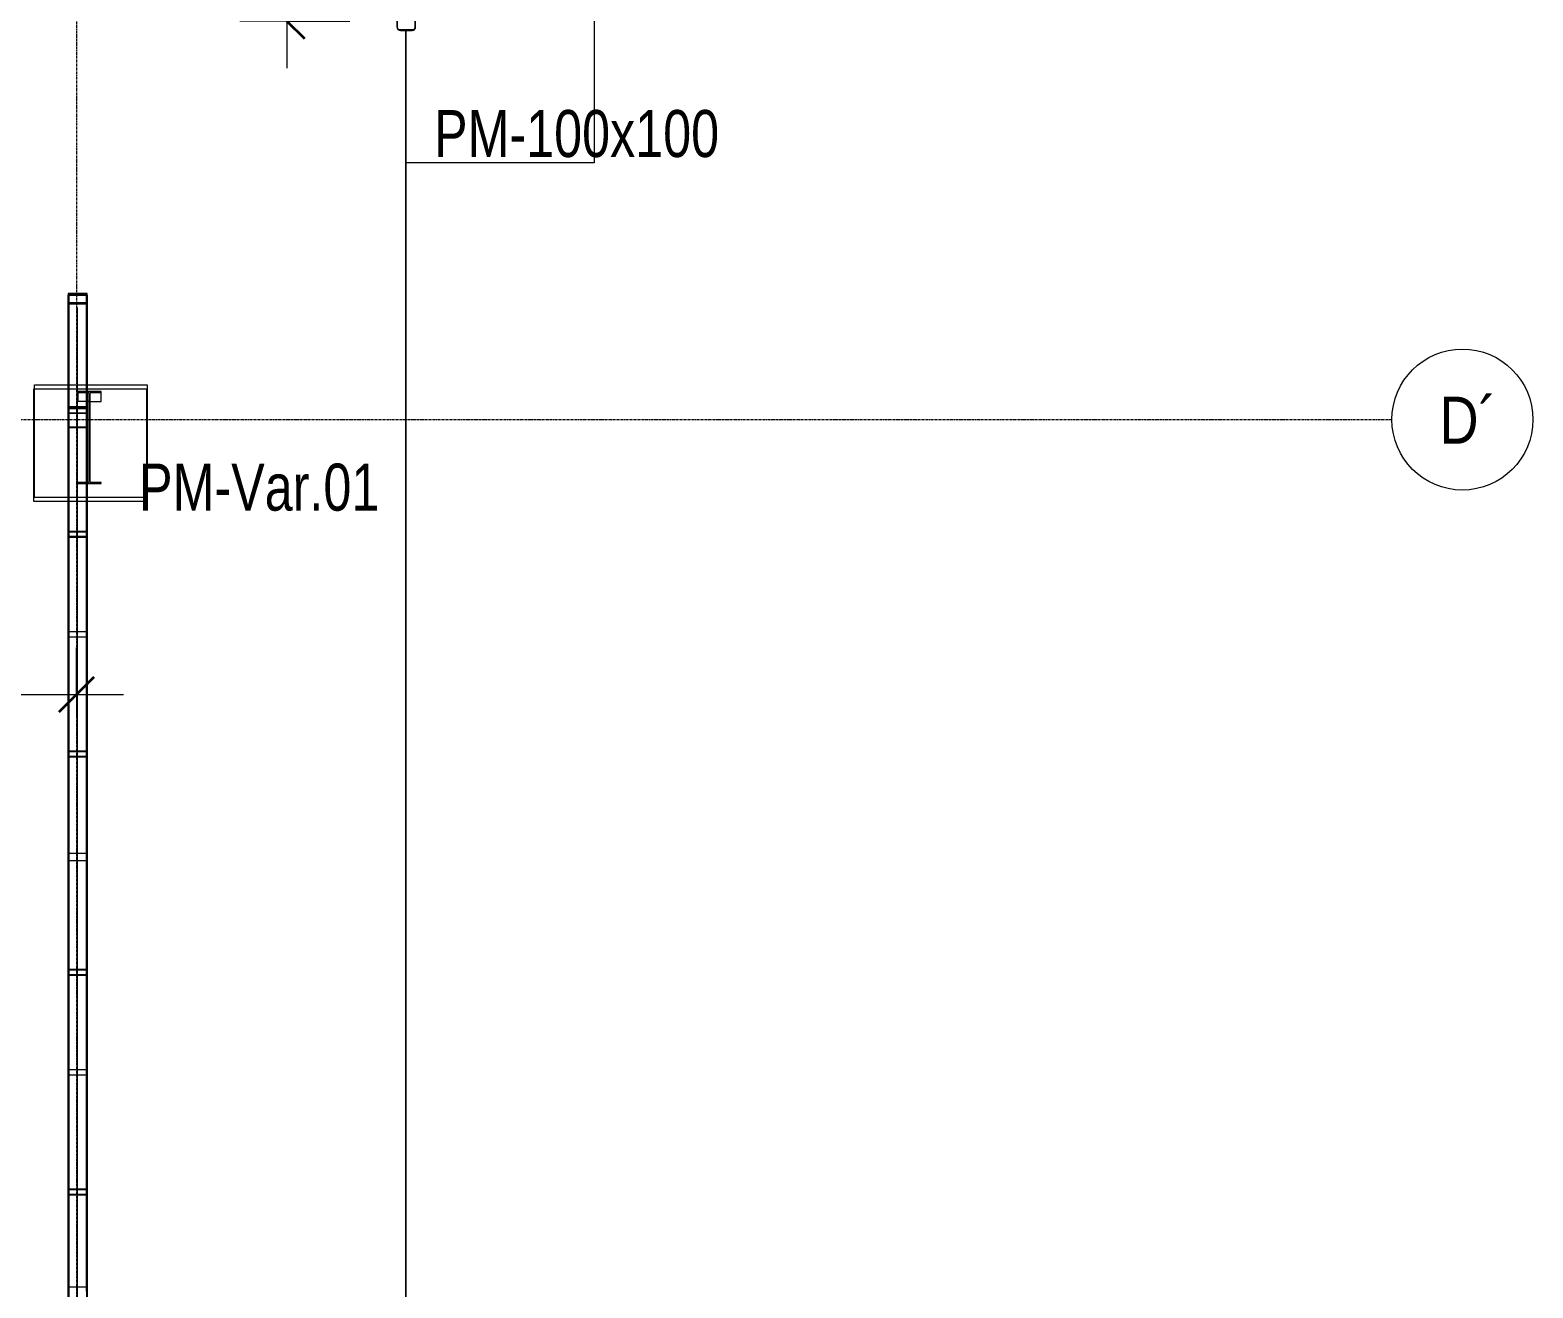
# Model space of a CAD drawing. Header units: centimetres. Extents: x -13763 to -5005, y -754 to 6606.
# Drawn here: x -11382 to -10583, y 1759 to 2429 of the extents above; entities that cross this region are included whole.
import ezdxf

# ---------------------------------------------------------------- set-up
doc = ezdxf.new("R2010")
doc.units = ezdxf.units.CM
doc.linetypes.add('_Overhead', pattern=[0.47625, 0.3175, -0.15875])
doc.linetypes.add('Grid Line', pattern=[2.2225, 1.27, -0.3175, 0.3175, -0.3175])
for name, color, linetype, lineweight in [('A-ANNO-DIMS', 7, 'Continuous', 9), ('A-ANNO-DIMS-125', 7, 'Continuous', 9), ('A-FLOR', 7, 'Continuous', 9), ('A-WALL', 7, 'Continuous', 9), ('S-BEAM', 7, 'Continuous', 9), ('S-COLS', 7, 'Continuous', 9), ('S-COLS-IDEN', 7, 'Continuous', 9), ('S-GRID', 7, 'Continuous', 9), ('S-GRID-IDEN', 7, 'Continuous', 9)]:
    doc.layers.add(name, color=color, linetype=linetype, lineweight=lineweight)
doc.styles.add('Century Gothic', font='GOTHIC.TTF', dxfattribs={"width": 0.8, "height": 25})
doc.styles.add('Century Gothic_1', font='GOTHIC.TTF', dxfattribs={"height": 18.75})
doc.styles.add('Saira Condensed', font='SairaCondensed-Regular.ttf', dxfattribs={"height": 25})
doc.dimstyles.new('FCA_N_Cotas_E100_1', dxfattribs={"dimscale": 30.48, "dimtxt": 19.578155, "dimasz": 0.615157, "dimexe": 0.82021, "dimexo": 0.82021, "dimgap": 0.04101, "dimtad": 1, "dimlfac": 0.01, "dimrnd": 0.01, "dimzin": 0, "dimdsep": 46, "dimtxsty": 'Century Gothic_1', "dimblk1": 'OBLIQUE', "dimblk2": 'OBLIQUE', "dimsah": 1, "dimcen": 0.09, "dimdle": 0.82021, "dimadec": 3, "dimazin": 2, "dimtfac": 1, "dimtdec": 4, "dimtix": 1, "dimtmove": 0, "dimatfit": 3, "dimfxl": 1, "dimtvp": 1, "dimtolj": 1, "dimtzin": 0, "dimarcsym": 2})

# ---------------------------------------------------------------- blocks, each defined once
blk = doc.blocks.new('RVR_CERCHA_C03 - RVR_CERCHA_C03-1729337-N01 - Planta - Detalle planta 02')
at = {"layer": 'S-BEAM', "color": 253, "true_color": 0xaaaaaa}
for p, q in [((-2.89, 5), (897.43, 5)), ((893.49, 4.7), (-2.85, 4.7)), ((55.07, 0), (673.83, 0)), ((483.93, 5), (368.27, 5)), ((483.93, 4.7), (368.27, 4.7)), ((434.13, 5), (484.82, 5)), ((434.13, 4.7), (484.82, 4.7)), ((435.82, 5), (436.33, 5)), ((485.35, 5), (435.82, 5)), ((435.82, 5), (485.35, 5)), ((436.12, 4.7), (435.82, 4.7)), ((435.82, 4.7), (438.9, 4.7)), ((435.82, 4.7), (436.12, 4.7)), ((436.12, -4.7), (436.12, 4.7)), ((436.12, 4.7), (438.9, 4.7)), ((436.12, 4.7), (485.35, 4.7)), ((436.33, 5), (436.33, 4.7)), ((439.39, 5), (436.33, 5)), ((436.33, 4.7), (436.33, -4.7)), ((438.9, 4.7), (485.35, 4.7)), ((438.9, 4.7), (485.35, 4.7)), ((485.35, 5), (439.39, 5)), ((485.48, 5), (483.93, 5)), ((485.48, 4.7), (483.93, 4.7)), ((486.57, 5), (484.82, 5)), ((484.82, 5), (484.82, 4.7)), ((484.82, 4.7), (486.57, 4.7)), ((486.57, 5), (485.35, 5)), ((488.33, 5), (485.35, 5)), ((488.33, 5), (485.35, 5)), ((488.33, 5), (485.35, 5)), ((485.35, 5), (488.33, 5)), ((485.35, 4.95), (485.35, 4.7)), ((485.35, 4.7), (485.35, -4.7)), ((487.34, 5), (485.48, 5)), ((487.34, 4.7), (485.48, 4.7)), ((485.49, -4.7), (485.49, 4.7)), ((485.49, 4.7), (486.57, 4.7)), ((485.49, 4.7), (486.94, 4.7)), ((485.49, 4.7), (486.94, 4.7)), ((485.49, 4.7), (488.12, 4.7)), ((485.49, 4.7), (488.12, 4.7)), ((487.8, 5), (486.57, 5)), ((488.33, 5), (486.57, 5)), ((486.57, 4.7), (487.8, 4.7)), ((486.57, 4.7), (488.12, 4.7)), ((486.94, 4.7), (488.12, 4.7)), ((486.94, 4.7), (488.12, 4.7)), ((488.89, 5), (487.34, 5)), ((488.89, 4.7), (487.34, 4.7)), ((487.8, 4.7), (487.8, 5)), ((487.8, 5), (549.86, 5)), ((487.8, 4.7), (549.86, 4.7)), ((488.12, 4.7), (488.33, 4.7)), ((488.12, 4.7), (488.12, -4.7)), ((488.12, 4.7), (488.33, 4.7)), ((488.12, 4.7), (488.33, 4.7)), ((545.48, 5), (488.33, 5)), ((488.33, 4.7), (488.33, 5)), ((548.52, 5), (488.33, 5)), ((488.33, 5), (548.52, 5)), ((488.33, 4.7), (545.97, 4.7)), ((488.33, -4.7), (488.33, 4.7)), ((488.33, 4.7), (545.97, 4.7)), ((488.33, 4.7), (548.52, 4.7)), ((601.73, 5), (488.89, 5)), ((601.73, 4.7), (488.89, 4.7)), ((548.52, 5), (545.48, 5)), ((545.97, 4.7), (548.52, 4.7)), ((545.97, 4.7), (548.52, 4.7)), ((548.52, 4.7), (548.52, 5)), ((548.52, 5), (549.86, 5)), ((548.52, 5), (549.86, 5)), ((549.01, 5), (548.52, 5)), ((551.47, 5), (548.52, 5)), ((548.52, 5), (551.47, 5)), ((549.86, 4.7), (548.52, 4.7)), ((548.52, 4.7), (549.86, 4.7)), ((548.52, 4.7), (549.16, 4.7)), ((548.52, 4.7), (551.47, 4.7)), ((548.52, 4.7), (549.16, 4.7)), ((549.01, 5), (550.51, 5)), ((549.01, 4.7), (549.01, 5)), ((549.01, -4.7), (549.01, 4.7)), ((550.51, 4.7), (549.16, 4.7)), ((549.16, 4.7), (549.16, -4.7)), ((549.16, 4.7), (551.47, 4.7)), ((549.86, 5), (551.47, 5)), ((549.86, 5), (601.73, 5)), ((549.86, 5), (551.47, 5)), ((551.47, 4.7), (549.86, 4.7)), ((549.86, 4.7), (601.73, 4.7)), ((549.86, 4.7), (551.47, 4.7)), ((550.51, 5), (551.47, 5)), ((551.47, 4.7), (550.51, 4.7)), ((551.47, 5), (551.97, 5)), ((551.47, 5), (551.47, 4.7)), ((602.26, 5), (551.47, 5)), ((551.47, 5), (602.26, 5)), ((551.76, 4.7), (551.47, 4.7)), ((551.47, 4.7), (554.49, 4.7)), ((551.47, 4.7), (551.76, 4.7)), ((551.76, -4.7), (551.76, 4.7)), ((551.76, 4.7), (554.49, 4.7)), ((551.76, 4.7), (602.27, 4.7)), ((551.97, 5), (551.97, 4.7)), ((554.99, 5), (551.97, 5)), ((551.97, 4.7), (551.97, -4.7)), ((554.49, 4.7), (602.27, 4.7)), ((554.49, 4.7), (602.27, 4.7)), ((602.26, 5), (554.99, 5)), ((603.45, 5), (601.73, 5)), ((601.73, 5), (601.73, 4.7)), ((601.73, 4.7), (603.45, 4.7)), ((717.47, 5), (601.8, 5)), ((717.47, 4.7), (601.8, 4.7)), ((603.45, 5), (602.26, 5)), ((605.18, 5), (602.26, 5)), ((605.18, 5), (602.26, 5)), ((605.18, 5), (602.26, 5)), ((602.26, 5), (605.18, 5)), ((602.26, 4.95), (602.26, 4.7)), ((602.26, 4.7), (602.26, -4.7)), ((602.41, -4.7), (602.41, 4.7)), ((602.41, 4.7), (603.45, 4.7)), ((602.41, 4.7), (603.81, 4.7)), ((602.41, 4.7), (603.81, 4.7)), ((602.41, 4.7), (604.97, 4.7)), ((602.41, 4.7), (604.97, 4.7)), ((604.64, 5), (603.45, 5)), ((605.18, 5), (603.45, 5)), ((603.45, 4.7), (604.64, 4.7)), ((603.45, 4.7), (604.97, 4.7)), ((603.81, 4.7), (604.97, 4.7)), ((603.81, 4.7), (604.97, 4.7)), ((604.64, 4.7), (604.64, 5)), ((604.64, 5), (667.66, 5)), ((604.64, 4.7), (667.66, 4.7)), ((604.97, 4.7), (605.17, 4.7)), ((604.97, 4.7), (604.97, -4.7)), ((604.97, 4.7), (605.17, 4.7)), ((604.97, 4.7), (605.17, 4.7)), ((605.17, 4.7), (663.97, 4.7)), ((605.17, 4.7), (663.97, 4.7)), ((605.17, 4.7), (663.03, 4.7)), ((663.47, 5), (605.18, 5)), ((605.18, 4.7), (605.18, 5)), ((663.03, 5), (605.18, 5)), ((605.18, 5), (664.33, 5)), ((605.18, -4.7), (605.18, 4.7)), ((663.03, 5), (666.54, 5)), ((663.03, 4.7), (663.03, 5)), ((663.03, 5), (664.33, 5)), ((669.29, 5), (663.03, 5)), ((663.03, -4.7), (663.03, 4.7)), ((663.03, 4.7), (667.06, 4.7)), ((666.2, 4.7), (663.24, 4.7)), ((663.24, 4.7), (663.24, -4.7)), ((664.45, 4.7), (663.24, 4.7)), ((663.95, 5), (663.47, 5)), ((666.91, 5), (663.95, 5)), ((663.97, 4.7), (664.17, 4.7)), ((663.97, 4.7), (664.33, 4.7)), ((664.17, 4.7), (667.06, 4.7)), ((664.33, 5), (667.66, 5)), ((664.33, 5), (669.29, 5)), ((664.33, 4.7), (669.29, 4.7)), ((664.82, 4.7), (664.45, 4.7)), ((667.94, 4.7), (664.82, 4.7)), ((666.54, 4.7), (666.2, 4.7)), ((666.54, 5), (666.54, 4.7)), ((669.29, 5), (666.54, 5)), ((667, 4.7), (666.54, 4.7)), ((666.91, 5), (668.27, 5)), ((666.91, 4.7), (666.91, 5)), ((666.91, -4.7), (666.91, 4.7)), ((669.29, 4.7), (667.06, 4.7)), ((668.27, 4.7), (667.06, 4.7)), ((667.06, 4.7), (667.06, -4.7)), ((667.06, 4.7), (669.29, 4.7)), ((667.66, 5), (718.35, 5)), ((667.66, 5), (669.29, 5)), ((667.66, 4.7), (669.29, 4.7)), ((718.35, 4.7), (667.94, 4.7)), ((668.27, 5), (669.29, 5)), ((669.29, 4.7), (668.27, 4.7)), ((672.54, 5), (669.29, 5)), ((669.29, 5), (669.29, 4.7)), ((718.88, 5), (669.29, 5)), ((669.29, 5), (718.88, 5)), ((672.54, 4.7), (669.29, 4.7)), ((669.29, 4.7), (718.35, 4.7)), ((669.29, 4.7), (718.35, 4.7)), ((718.88, 5), (672.54, 5)), ((718.35, 4.7), (672.54, 4.7)), ((673.83, 0), (957.38, 0)), ((719.01, 5), (717.47, 5)), ((718.35, 4.7), (717.47, 4.7)), ((718.35, 5), (718.35, -5)), ((720.11, 5), (718.35, 5)), ((718.88, 4.7), (718.36, 4.7)), ((718.56, 4.7), (718.36, 4.7)), ((719.01, 4.7), (718.36, 4.7)), ((718.36, 4.7), (718.88, 4.7)), ((718.36, 4.7), (718.88, 4.7)), ((718.56, -4.7), (718.56, 4.7)), ((718.56, 4.7), (720.11, 4.7)), ((720.11, 5), (718.88, 5)), ((718.88, 5), (718.88, 4.73)), ((721.87, 5), (718.88, 5)), ((721.87, 5), (718.88, 5)), ((721.87, 5), (718.88, 5)), ((718.88, 5), (721.87, 5)), ((718.88, 4.7), (720.11, 4.7)), ((721.19, 4.7), (718.88, 4.7)), ((721.19, 4.7), (718.88, 4.7)), ((718.88, 4.7), (721.19, 4.7)), ((718.88, 4.7), (721.19, 4.7)), ((720.88, 5), (719.01, 5)), ((720.88, 4.7), (719.01, 4.7)), ((721.34, 5), (720.11, 5)), ((721.87, 5), (720.11, 5)), ((720.11, 4.7), (721.19, 4.7)), ((720.11, 4.7), (721.19, 4.7)), ((722.42, 5), (720.88, 5)), ((721.19, 4.7), (720.88, 4.7)), ((721.19, 4.7), (721.19, -4.7)), ((721.34, -5), (721.34, 5)), ((721.34, 5), (783.39, 5)), ((721.87, 4.7), (721.34, 4.7)), ((783.17, 4.7), (721.34, 4.7)), ((721.34, 4.7), (721.87, 4.7)), ((721.87, 4.7), (721.34, 4.7)), ((722.42, 4.7), (721.34, 4.7)), ((721.34, 4.7), (721.87, 4.7)), ((721.34, 4.7), (721.87, 4.7)), ((779.61, 5), (721.87, 5)), ((721.87, 4.7), (721.87, 5)), ((782.05, 5), (721.87, 5)), ((721.87, 5), (782.05, 5)), ((779.61, 4.7), (721.87, 4.7)), ((721.87, 4.7), (782.05, 4.7)), ((721.87, 4.7), (782.05, 4.7)), ((835.26, 5), (722.42, 5)), ((835.27, 4.7), (722.42, 4.7)), ((782.05, 5), (779.61, 5)), ((782.05, 4.7), (779.61, 4.7)), ((782.05, 5), (783.68, 5)), ((782.05, -5), (782.05, 5)), ((782.05, 5), (783.39, 5)), ((782.55, 5), (782.05, 5)), ((785.01, 5), (782.05, 5)), ((782.05, 5), (785.01, 5)), ((782.55, 4.7), (782.05, 4.7)), ((782.05, 4.7), (785.01, 4.7)), ((782.05, 4.7), (785.01, 4.7)), ((783.68, 4.7), (782.26, 4.7)), ((782.26, 4.7), (782.26, -4.7)), ((783.67, 4.7), (782.26, 4.7)), ((782.55, 4.7), (782.55, 5)), ((782.55, 5), (783.84, 5)), ((783.84, 4.7), (782.55, 4.7)), ((784.86, 4.7), (783.17, 4.7)), ((783.39, 5), (835.26, 5)), ((783.39, 5), (785.01, 5)), ((835.26, 4.7), (783.67, 4.7)), ((783.68, 5), (785.01, 5)), ((785.01, 4.7), (783.68, 4.7)), ((783.84, 5), (785.01, 5)), ((784.86, 4.7), (783.84, 4.7)), ((784.86, -4.7), (784.86, 4.7)), ((785.01, 5), (785.5, 5)), ((785.01, 5), (785.01, -5)), ((835.76, 5), (785.01, 5)), ((785.01, 5), (835.76, 5)), ((785.5, 4.7), (785.01, 4.7)), ((785.01, 4.7), (835.26, 4.7)), ((785.01, 4.7), (835.26, 4.7)), ((785.5, 5), (785.5, 4.7)), ((788.12, 5), (785.5, 5)), ((788.12, 4.7), (785.5, 4.7)), ((835.76, 5), (788.12, 5)), ((835.26, 4.7), (788.12, 4.7)), ((835.26, 5), (835.26, -5)), ((836.99, 5), (835.26, 5)), ((835.76, 4.7), (835.27, 4.7)), ((835.47, 4.7), (835.27, 4.7)), ((835.27, 4.7), (835.76, 4.7)), ((835.27, 4.7), (835.76, 4.7)), ((893.49, 5), (835.34, 5)), ((893.49, 4.7), (835.34, 4.7)), ((835.47, -4.7), (835.47, 4.7)), ((835.47, 4.7), (836.99, 4.7)), ((836.99, 5), (835.76, 5)), ((835.76, 5), (835.76, 4.73)), ((838.71, 5), (835.76, 5)), ((838.71, 5), (835.76, 5)), ((838.71, 5), (835.76, 5)), ((835.76, 5), (838.71, 5)), ((835.76, 4.7), (836.99, 4.7)), ((838.07, 4.7), (835.76, 4.7)), ((838.07, 4.7), (835.76, 4.7)), ((835.76, 4.7), (838.07, 4.7)), ((835.76, 4.7), (838.07, 4.7)), ((838.22, 5), (836.99, 5)), ((838.71, 5), (836.99, 5)), ((836.99, 4.7), (838.07, 4.7)), ((836.99, 4.7), (838.07, 4.7)), ((838.07, 4.7), (838.07, -4.7)), ((838.22, -5), (838.22, 5)), ((838.22, 5), (893.49, 5)), ((838.71, 4.7), (838.22, 4.7)), ((893.49, 4.7), (838.22, 4.7)), ((838.22, 4.7), (838.71, 4.7)), ((838.71, 4.7), (838.22, 4.7)), ((838.22, 4.7), (838.71, 4.7)), ((838.22, 4.7), (838.71, 4.7)), ((893.49, 5), (838.71, 5)), ((838.71, 4.7), (838.71, 5)), ((893.49, 5), (838.71, 5)), ((838.71, 5), (893.49, 5)), ((893.49, 4.7), (838.71, 4.7)), ((838.71, 4.7), (893.49, 4.7)), ((838.71, 4.7), (893.49, 4.7)), ((893.49, 5), (893.49, -5)), ((897.43, 5), (893.49, 5)), ((900.32, 5), (893.49, 5)), ((893.49, 5), (902.82, 5)), ((895.41, 5), (893.49, 5)), ((899.15, 5), (893.49, 5)), ((900.62, 5), (893.49, 5)), ((893.49, 5), (901.9, 5)), ((893.78, 4.7), (893.49, 4.7)), ((893.78, 4.7), (893.49, 4.7)), ((893.78, 4.7), (893.49, 4.7)), ((893.78, 4.7), (893.49, 4.7)), ((893.49, 4.7), (893.78, 4.7)), ((893.49, 4.7), (893.78, 4.7)), ((893.78, -4.7), (893.78, 4.7)), ((893.78, 4.7), (897.43, 4.7)), ((893.78, 4.7), (900.64, 4.7)), ((895.41, 4.7), (893.78, 4.7)), ((900.7, 4.7), (893.78, 4.7)), ((894.49, 4.7), (893.78, 4.7)), ((893.78, 4.7), (900.94, 4.7)), ((893.78, 4.7), (900.62, 4.7)), ((898.43, 4.7), (893.82, 4.7)), ((899.15, 4.7), (894.49, 4.7)), ((898.43, 5), (895.41, 5)), ((898.43, 4.7), (895.41, 4.7)), ((898.43, 5), (897.43, 5)), ((897.43, 5), (898.43, 5)), ((897.43, 4.7), (898.43, 4.7)), ((898.43, 4.7), (898.43, 5)), ((898.43, 5), (905.3, 5)), ((898.43, 4.7), (905.3, 4.7)), ((898.44, 5), (959.87, 5)), ((957.07, 4.7), (898.48, 4.7)), ((900.62, 5), (898.49, 5)), ((900.62, 4.7), (898.49, 4.7)), ((954.75, 5), (899.15, 5)), ((954.75, 4.7), (899.15, 4.7)), ((900.64, 5), (900.32, 5)), ((902.28, 5), (900.62, 5)), ((900.62, 4.7), (900.62, 5)), ((900.62, 5), (903.65, 5)), ((900.62, 5), (901.9, 5)), ((904.01, 5), (900.62, 5)), ((901.33, 4.7), (900.62, 4.7)), ((901.17, 4.7), (900.62, 4.7)), ((900.62, 4.7), (901.02, 4.7)), ((900.62, 4.7), (901.33, 4.7)), ((901.04, 5), (900.64, 5)), ((900.64, 4.7), (900.94, 4.7)), ((902.56, 4.7), (900.7, 4.7)), ((900.94, 4.7), (901.33, 4.7)), ((900.94, 4.7), (901.9, 4.7)), ((901.02, 4.7), (901.9, 4.7)), ((901.04, 5), (903.72, 5)), ((901.04, 4.7), (901.04, 5)), ((901.04, -4.7), (901.04, 4.7)), ((903.36, 4.7), (901.17, 4.7)), ((903.72, 4.7), (901.33, 4.7)), ((901.33, 4.7), (901.33, -4.7)), ((902.28, 4.7), (901.33, 4.7)), ((901.33, 4.7), (903.75, 4.7)), ((901.9, 5), (902.82, 5)), ((901.9, 5), (903.36, 5)), ((901.9, 4.7), (902.82, 4.7)), ((901.9, 4.7), (903.36, 4.7)), ((902.28, 4.7), (902.28, 5)), ((902.28, 5), (903.68, 5)), ((903.68, 4.7), (902.28, 4.7)), ((903.15, 4.7), (902.56, 4.7)), ((902.82, 5), (904.74, 5)), ((902.82, 5), (905.3, 5)), ((902.82, 4.7), (905.3, 4.7)), ((903.36, 4.7), (903.15, 4.7)), ((904.01, 5), (903.36, 5)), ((903.36, 5), (903.36, 4.7)), ((904.59, 4.7), (903.36, 4.7)), ((903.36, 4.7), (903.97, 4.7)), ((903.46, -4.7), (903.46, 4.7)), ((903.46, 4.7), (903.75, 4.7)), ((904, 5), (903.65, 5)), ((903.65, 4.86), (903.65, 4.7)), ((903.65, 4.7), (903.65, -4.7)), ((903.68, 5), (904.74, 5)), ((904.59, 4.7), (903.68, 4.7)), ((903.72, 5), (904.74, 5)), ((904.74, 4.7), (903.72, 4.7)), ((903.75, 4.7), (903.96, 4.7)), ((903.75, 4.7), (903.97, 4.7)), ((903.96, 4.7), (904.74, 4.7)), ((903.97, 4.7), (903.97, -4.7)), ((904.74, 5), (904, 5)), ((904.01, 4.7), (904.01, 5)), ((904.01, -4.7), (904.01, 4.7)), ((904.59, -4.7), (904.59, 4.7)), ((904.74, 5), (905.99, 5)), ((904.74, 5), (904.74, 4.7)), ((905.99, 5), (904.74, 5)), ((905.99, 4.7), (904.74, 4.7)), ((904.74, 4.7), (904.74, -4.7)), ((904.74, 4.7), (905.99, 4.7)), ((905.3, 5), (905.99, 5)), ((905.3, 5), (954.75, 5)), ((905.3, 4.7), (905.99, 4.7)), ((905.3, 4.7), (954.75, 4.7)), ((905.99, 5), (905.99, 4.7)), ((906.06, 4.7), (954.75, 4.7)), ((954.75, 5), (906.11, 5)), ((960.54, 5), (954.75, 5)), ((959.61, 5), (954.75, 5)), ((954.75, 5), (954.75, 4.7)), ((958.29, 5), (954.75, 5)), ((960.54, 5), (954.75, 5)), ((954.75, 5), (960.54, 5)), ((959.6, 4.7), (954.75, 4.7)), ((954.75, 4.7), (959.32, 4.7)), ((958.29, 4.7), (954.75, 4.7)), ((954.75, 4.7), (959.6, 4.7)), ((954.75, 4.7), (959.6, 4.7)), ((959.6, 4.7), (957.07, 4.7)), ((959.14, 5), (958.29, 5)), ((959.14, 4.7), (958.29, 4.7)), ((959.14, 4.71), (959.14, 5)), ((959.14, 5), (960.54, 5)), ((959.6, 4.7), (959.14, 4.7)), ((959.32, 4.7), (959.32, -4.7)), ((959.6, 4.7), (959.32, 4.7)), ((959.61, -5), (959.61, 5)), ((959.61, 5), (960.21, 5)), ((959.87, 4.7), (959.61, 4.7)), ((959.87, 4.7), (959.61, 4.7)), ((959.87, 4.7), (959.61, 4.7)), ((959.61, 4.7), (959.87, 4.7)), ((959.61, 4.7), (959.87, 4.7)), ((959.87, 4.7), (959.68, 4.7)), ((959.87, 5), (959.87, -5)), ((960.21, 5), (959.87, 5)), ((959.91, -4.7), (959.91, 4.7)), ((959.91, 4.7), (960.21, 4.7)), ((960.54, 4.7), (959.91, 4.7)), ((960.54, 4.7), (959.91, 4.7)), ((960.54, 4.7), (959.91, 4.7)), ((959.91, 4.7), (960.54, 4.7)), ((959.91, 4.7), (960.54, 4.7)), ((960.54, 5), (960.21, 5)), ((960.21, 5), (963.28, 5)), ((960.21, 4.7), (960.54, 4.7)), ((960.54, 4.7), (960.54, 5)), ((960.54, 5), (964, 5)), ((963.93, 5), (960.54, 5)), ((960.54, 5), (961.77, 5)), ((962.65, 4.7), (960.54, 4.7)), ((960.54, 4.7), (961.77, 4.7)), ((960.54, 4.7), (963.85, 4.7)), ((962.82, 4.7), (960.57, 4.7)), ((963.28, 5), (961.77, 5)), ((961.77, 5), (961.77, 4.7)), ((961.77, 4.7), (963.28, 4.7)), ((963.71, 4.7), (962.65, 4.7)), ((963.71, 4.7), (962.82, 4.7)), ((963.28, 5), (964, 5)), ((964.8, 5), (963.28, 5)), ((963.28, 4.7), (964.61, 4.7)), ((963.71, -4.7), (963.71, 4.7)), ((963.85, 4.7), (964.61, 4.7)), ((964.8, 5), (963.93, 5)), ((964, 5), (964, 4.76)), ((964, 4.7), (964, -4.7)), ((964.61, 4.7), (964.61, -4.7)), ((964.8, -5), (964.8, 5)), ((897.43, -5), (-2.89, -5)), ((893.49, -4.7), (-2.85, -4.7)), ((483.93, -4.7), (368.27, -4.7)), ((483.93, -5), (368.27, -5)), ((434.13, -4.7), (484.82, -4.7)), ((434.13, -5), (484.82, -5)), ((435.82, -4.7), (436.12, -4.7)), ((435.82, -4.7), (436.12, -4.7)), ((435.82, -4.7), (438.9, -4.7)), ((436.33, -5), (435.82, -5)), ((435.82, -5), (485.35, -5)), ((435.82, -5), (485.35, -5)), ((436.12, -4.7), (438.9, -4.7)), ((436.12, -4.7), (485.35, -4.7)), ((436.33, -4.7), (436.33, -5)), ((436.33, -5), (439.39, -5)), ((438.9, -4.7), (485.35, -4.7)), ((438.9, -4.7), (485.35, -4.7)), ((439.39, -5), (485.35, -5)), ((485.48, -4.7), (483.93, -4.7)), ((485.48, -5), (483.93, -5)), ((486.57, -4.7), (484.82, -4.7)), ((484.82, -4.7), (484.82, -5)), ((484.82, -5), (486.57, -5)), ((485.35, -4.7), (485.35, -4.95)), ((485.35, -4.7), (485.49, -4.7)), ((485.35, -4.7), (485.49, -4.7)), ((485.35, -4.7), (485.49, -4.7)), ((485.35, -5), (486.57, -5)), ((485.35, -5), (488.33, -5)), ((485.35, -5), (488.33, -5)), ((485.35, -5), (488.33, -5)), ((485.35, -5), (488.33, -5)), ((487.34, -4.7), (485.48, -4.7)), ((487.34, -5), (485.48, -5)), ((486.57, -4.7), (485.49, -4.7)), ((485.49, -4.7), (486.94, -4.7)), ((485.49, -4.7), (486.94, -4.7)), ((485.49, -4.7), (488.12, -4.7)), ((485.49, -4.7), (488.12, -4.7)), ((487.8, -4.7), (486.57, -4.7)), ((488.12, -4.7), (486.57, -4.7)), ((486.57, -5), (487.8, -5)), ((486.57, -5), (488.33, -5)), ((486.94, -4.7), (488.12, -4.7)), ((486.94, -4.7), (488.12, -4.7)), ((488.89, -4.7), (487.34, -4.7)), ((488.89, -5), (487.34, -5)), ((487.8, -5), (487.8, -4.7)), ((487.8, -4.7), (549.86, -4.7)), ((487.8, -5), (549.86, -5)), ((488.12, -4.7), (488.33, -4.7)), ((488.12, -4.7), (488.33, -4.7)), ((488.12, -4.7), (488.33, -4.7)), ((488.33, -4.7), (545.97, -4.7)), ((488.33, -5), (488.33, -4.7)), ((488.33, -4.7), (548.52, -4.7)), ((488.33, -4.7), (545.97, -4.7)), ((488.33, -5), (545.48, -5)), ((488.33, -5), (548.52, -5)), ((488.33, -5), (548.52, -5)), ((601.73, -4.7), (488.89, -4.7)), ((601.73, -5), (488.89, -5)), ((545.48, -5), (548.52, -5)), ((545.97, -4.7), (548.52, -4.7)), ((545.97, -4.7), (548.52, -4.7)), ((548.52, -5), (548.52, -4.7)), ((548.52, -4.7), (549.86, -4.7)), ((548.52, -4.7), (549.86, -4.7)), ((548.52, -4.7), (549.16, -4.7)), ((548.52, -4.7), (549.16, -4.7)), ((548.52, -4.7), (551.47, -4.7)), ((549.86, -5), (548.52, -5)), ((548.52, -5), (549.86, -5)), ((548.52, -5), (549.01, -5)), ((548.52, -5), (551.47, -5)), ((548.52, -5), (551.47, -5)), ((549.01, -5), (549.01, -4.7)), ((550.51, -5), (549.01, -5)), ((549.16, -4.7), (550.51, -4.7)), ((549.16, -4.7), (551.47, -4.7)), ((549.86, -4.7), (551.47, -4.7)), ((549.86, -4.7), (601.73, -4.7)), ((549.86, -4.7), (551.47, -4.7)), ((551.47, -5), (549.86, -5)), ((549.86, -5), (601.73, -5)), ((549.86, -5), (551.47, -5)), ((550.51, -4.7), (551.47, -4.7)), ((551.47, -5), (550.51, -5)), ((551.47, -4.7), (551.76, -4.7)), ((551.47, -4.7), (551.47, -5)), ((551.47, -4.7), (551.76, -4.7)), ((551.47, -4.7), (554.49, -4.7)), ((551.97, -5), (551.47, -5)), ((551.47, -5), (602.26, -5)), ((551.47, -5), (602.26, -5)), ((551.76, -4.7), (554.49, -4.7)), ((551.76, -4.7), (602.26, -4.7)), ((551.97, -4.7), (551.97, -5)), ((551.97, -5), (554.99, -5)), ((554.49, -4.7), (602.26, -4.7)), ((554.49, -4.7), (602.26, -4.7)), ((554.99, -5), (602.26, -5)), ((603.45, -4.7), (601.73, -4.7)), ((601.73, -4.7), (601.73, -5)), ((601.73, -5), (603.45, -5)), ((717.47, -4.7), (601.8, -4.7)), ((717.47, -5), (601.8, -5)), ((602.26, -4.7), (602.26, -4.95)), ((602.26, -5), (603.45, -5)), ((602.26, -5), (605.18, -5)), ((602.26, -5), (605.18, -5)), ((602.26, -5), (605.18, -5)), ((602.26, -5), (605.18, -5)), ((603.45, -4.7), (602.41, -4.7)), ((602.41, -4.7), (603.81, -4.7)), ((602.41, -4.7), (603.81, -4.7)), ((602.41, -4.7), (604.97, -4.7)), ((602.41, -4.7), (604.97, -4.7)), ((604.64, -4.7), (603.45, -4.7)), ((604.97, -4.7), (603.45, -4.7)), ((603.45, -5), (604.64, -5)), ((603.45, -5), (605.18, -5)), ((603.81, -4.7), (604.97, -4.7)), ((603.81, -4.7), (604.97, -4.7)), ((604.64, -5), (604.64, -4.7)), ((604.64, -4.7), (667.66, -4.7)), ((604.64, -5), (667.66, -5)), ((604.97, -4.7), (605.18, -4.7)), ((604.97, -4.7), (605.18, -4.7)), ((604.97, -4.7), (605.18, -4.7)), ((605.18, -4.7), (663.97, -4.7)), ((605.18, -5), (605.18, -4.7)), ((605.18, -4.7), (663.03, -4.7)), ((605.18, -4.7), (663.97, -4.7)), ((605.18, -5), (663.47, -5)), ((605.18, -5), (664.33, -5)), ((605.18, -5), (663.03, -5)), ((663.03, -5), (663.03, -4.7)), ((663.03, -4.7), (667.06, -4.7)), ((666.54, -5), (663.03, -5)), ((664.33, -5), (663.03, -5)), ((663.03, -5), (669.29, -5)), ((663.24, -4.7), (666.2, -4.7)), ((664.45, -4.7), (663.24, -4.7)), ((663.47, -5), (663.95, -5)), ((663.95, -5), (666.91, -5)), ((663.97, -4.7), (664.17, -4.7)), ((663.97, -4.7), (664.33, -4.7)), ((664.17, -4.7), (667.06, -4.7)), ((664.33, -4.7), (669.29, -4.7)), ((667.66, -5), (664.33, -5)), ((664.33, -5), (669.29, -5)), ((664.82, -4.7), (664.45, -4.7)), ((667.94, -4.7), (664.82, -4.7)), ((666.2, -4.7), (666.54, -4.7)), ((666.54, -4.7), (666.54, -5)), ((667, -4.7), (666.54, -4.7)), ((669.29, -5), (666.54, -5)), ((666.91, -5), (666.91, -4.7)), ((668.27, -5), (666.91, -5)), ((669.29, -4.7), (667.06, -4.7)), ((667.06, -4.7), (668.27, -4.7)), ((667.06, -4.7), (669.29, -4.7)), ((667.66, -4.7), (669.29, -4.7)), ((718.35, -5), (667.66, -5)), ((667.66, -5), (669.29, -5)), ((718.56, -4.7), (667.94, -4.7)), ((668.27, -4.7), (669.29, -4.7)), ((669.29, -5), (668.27, -5)), ((672.54, -4.7), (669.29, -4.7)), ((669.29, -4.7), (669.29, -5)), ((669.29, -4.7), (718.88, -4.7)), ((669.29, -4.7), (718.88, -4.7)), ((672.54, -5), (669.29, -5)), ((669.29, -5), (718.88, -5)), ((669.29, -5), (718.88, -5)), ((718.88, -4.7), (672.54, -4.7)), ((718.88, -5), (672.54, -5)), ((719.01, -4.7), (717.47, -4.7)), ((719.01, -5), (717.47, -5)), ((718.35, -5), (720.11, -5)), ((720.11, -4.7), (718.56, -4.7)), ((720.11, -4.7), (718.88, -4.7)), ((721.87, -4.7), (718.88, -4.7)), ((721.87, -4.7), (718.88, -4.7)), ((718.88, -4.7), (721.87, -4.7)), ((718.88, -4.7), (721.87, -4.7)), ((718.88, -4.73), (718.88, -5)), ((718.88, -5), (720.11, -5)), ((721.87, -5), (718.88, -5)), ((721.87, -5), (718.88, -5)), ((718.88, -5), (721.87, -5)), ((718.88, -5), (721.87, -5)), ((720.88, -4.7), (719.01, -4.7)), ((720.88, -5), (719.01, -5)), ((721.19, -4.7), (720.11, -4.7)), ((721.87, -4.7), (720.11, -4.7)), ((720.11, -5), (721.34, -5)), ((720.11, -5), (721.87, -5)), ((722.42, -4.7), (720.88, -4.7)), ((722.42, -5), (720.88, -5)), ((783.17, -4.7), (721.19, -4.7)), ((783.39, -5), (721.34, -5)), ((779.61, -4.7), (721.87, -4.7)), ((721.87, -5), (721.87, -4.7)), ((721.87, -4.7), (782.05, -4.7)), ((721.87, -4.7), (782.05, -4.7)), ((779.61, -5), (721.87, -5)), ((721.87, -5), (782.05, -5)), ((721.87, -5), (782.05, -5)), ((835.26, -4.7), (722.42, -4.7)), ((835.26, -5), (722.42, -5)), ((782.05, -4.7), (779.61, -4.7)), ((782.05, -5), (779.61, -5)), ((782.55, -4.7), (782.05, -4.7)), ((782.05, -4.7), (785.01, -4.7)), ((782.05, -4.7), (785.01, -4.7)), ((783.68, -5), (782.05, -5)), ((783.39, -5), (782.05, -5)), ((782.55, -5), (782.05, -5)), ((782.05, -5), (785.01, -5)), ((782.05, -5), (785.01, -5)), ((782.26, -4.7), (783.68, -4.7)), ((783.67, -4.7), (782.26, -4.7)), ((782.55, -5), (782.55, -4.7)), ((782.55, -4.7), (783.84, -4.7)), ((783.84, -5), (782.55, -5)), ((784.86, -4.7), (783.17, -4.7)), ((835.26, -5), (783.39, -5)), ((785.01, -5), (783.39, -5)), ((835.47, -4.7), (783.67, -4.7)), ((783.68, -4.7), (785.01, -4.7)), ((785.01, -5), (783.68, -5)), ((783.84, -4.7), (784.86, -4.7)), ((785.01, -5), (783.84, -5)), ((785.01, -4.7), (785.5, -4.7)), ((785.01, -4.7), (835.76, -4.7)), ((785.01, -4.7), (835.76, -4.7)), ((785.5, -5), (785.01, -5)), ((785.01, -5), (835.76, -5)), ((785.01, -5), (835.76, -5)), ((785.5, -4.7), (785.5, -5)), ((788.12, -4.7), (785.5, -4.7)), ((788.12, -5), (785.5, -5)), ((835.76, -4.7), (788.12, -4.7)), ((835.76, -5), (788.12, -5)), ((835.26, -5), (836.99, -5)), ((893.49, -4.7), (835.34, -4.7)), ((893.49, -5), (835.34, -5)), ((836.99, -4.7), (835.47, -4.7)), ((836.99, -4.7), (835.76, -4.7)), ((838.71, -4.7), (835.76, -4.7)), ((838.71, -4.7), (835.76, -4.7)), ((835.76, -4.7), (838.71, -4.7)), ((835.76, -4.7), (838.71, -4.7)), ((835.76, -4.73), (835.76, -5)), ((835.76, -5), (836.99, -5)), ((838.71, -5), (835.76, -5)), ((838.71, -5), (835.76, -5)), ((835.76, -5), (838.71, -5)), ((835.76, -5), (838.71, -5)), ((838.07, -4.7), (836.99, -4.7)), ((838.71, -4.7), (836.99, -4.7)), ((836.99, -5), (838.22, -5)), ((836.99, -5), (838.71, -5)), ((893.49, -4.7), (838.07, -4.7)), ((893.49, -5), (838.22, -5)), ((893.49, -4.7), (838.71, -4.7)), ((838.71, -5), (838.71, -4.7)), ((838.71, -4.7), (893.49, -4.7)), ((838.71, -4.7), (893.49, -4.7)), ((893.49, -5), (838.71, -5)), ((838.71, -5), (893.49, -5)), ((838.71, -5), (893.49, -5)), ((893.78, -4.7), (893.49, -4.7)), ((893.78, -4.7), (893.49, -4.7)), ((893.78, -4.7), (893.49, -4.7)), ((893.78, -4.7), (893.49, -4.7)), ((893.49, -4.7), (893.78, -4.7)), ((893.49, -4.7), (893.78, -4.7)), ((893.49, -5), (897.43, -5)), ((893.49, -5), (900.32, -5)), ((895.41, -5), (893.49, -5)), ((902.82, -5), (893.49, -5)), ((899.15, -5), (893.49, -5)), ((893.49, -5), (901.9, -5)), ((893.49, -5), (900.62, -5)), ((897.43, -4.7), (893.78, -4.7)), ((893.78, -4.7), (900.64, -4.7)), ((900.7, -4.7), (893.78, -4.7)), ((895.41, -4.7), (893.78, -4.7)), ((894.49, -4.7), (893.78, -4.7)), ((893.78, -4.7), (900.62, -4.7)), ((893.78, -4.7), (900.94, -4.7)), ((898.43, -4.7), (893.82, -4.7)), ((899.15, -4.7), (894.49, -4.7)), ((898.43, -4.7), (895.41, -4.7)), ((898.43, -5), (895.41, -5)), ((898.43, -4.7), (897.43, -4.7)), ((897.43, -5), (898.43, -5)), ((898.43, -5), (897.43, -5)), ((898.43, -5), (898.43, -4.7)), ((898.43, -4.7), (905.3, -4.7)), ((898.43, -5), (905.3, -5)), ((959.87, -5), (898.44, -5)), ((957.07, -4.7), (898.48, -4.7)), ((900.62, -4.7), (898.49, -4.7)), ((900.62, -5), (898.49, -5)), ((954.75, -4.7), (899.15, -4.7)), ((954.75, -5), (899.15, -5)), ((900.32, -5), (900.64, -5)), ((901.33, -4.7), (900.62, -4.7)), ((900.62, -5), (900.62, -4.7)), ((900.62, -4.7), (901.17, -4.7)), ((900.62, -4.7), (901.02, -4.7)), ((900.62, -4.7), (901.33, -4.7)), ((902.28, -5), (900.62, -5)), ((903.65, -5), (900.62, -5)), ((900.62, -5), (901.9, -5)), ((900.62, -5), (904.01, -5)), ((900.64, -4.7), (900.94, -4.7)), ((900.64, -5), (901.04, -5)), ((902.56, -4.7), (900.7, -4.7)), ((900.94, -4.7), (901.33, -4.7)), ((900.94, -4.7), (901.9, -4.7)), ((901.02, -4.7), (901.9, -4.7)), ((901.04, -5), (901.04, -4.7)), ((903.72, -5), (901.04, -5)), ((901.17, -4.7), (903.36, -4.7)), ((901.33, -4.7), (903.72, -4.7)), ((902.28, -4.7), (901.33, -4.7)), ((901.33, -4.7), (903.75, -4.7)), ((901.9, -4.7), (902.82, -4.7)), ((901.9, -4.7), (903.36, -4.7)), ((901.9, -5), (902.82, -5)), ((901.9, -5), (903.36, -5)), ((902.28, -5), (902.28, -4.7)), ((902.28, -4.7), (903.68, -4.7)), ((903.68, -5), (902.28, -5)), ((903.15, -4.7), (902.56, -4.7)), ((902.82, -4.7), (905.3, -4.7)), ((904.74, -5), (902.82, -5)), ((902.82, -5), (905.3, -5)), ((903.36, -4.7), (903.15, -4.7)), ((904.59, -4.7), (903.36, -4.7)), ((903.97, -4.7), (903.36, -4.7)), ((903.36, -4.7), (903.36, -5)), ((903.36, -5), (904.01, -5)), ((903.46, -4.7), (903.75, -4.7)), ((903.65, -4.7), (903.65, -4.86)), ((903.65, -5), (904, -5)), ((903.68, -4.7), (904.59, -4.7)), ((904.74, -5), (903.68, -5)), ((903.72, -4.7), (904.74, -4.7)), ((904.74, -5), (903.72, -5)), ((903.75, -4.7), (903.96, -4.7)), ((903.75, -4.7), (903.97, -4.7)), ((903.96, -4.7), (904.74, -4.7)), ((904, -5), (904.74, -5)), ((904.01, -5), (904.01, -4.7)), ((904.74, -4.7), (905.99, -4.7)), ((904.74, -4.7), (904.74, -5)), ((904.74, -4.7), (905.99, -4.7)), ((905.99, -5), (904.74, -5)), ((904.74, -5), (905.99, -5)), ((905.3, -4.7), (905.99, -4.7)), ((905.3, -4.7), (954.75, -4.7)), ((905.3, -5), (905.99, -5)), ((905.3, -5), (954.75, -5)), ((905.99, -4.7), (905.99, -5)), ((906.06, -4.7), (954.75, -4.7)), ((906.11, -5), (954.75, -5)), ((959.87, -4.7), (954.75, -4.7)), ((959.32, -4.7), (954.75, -4.7)), ((954.75, -4.7), (954.75, -5)), ((958.29, -4.7), (954.75, -4.7)), ((954.75, -4.7), (959.87, -4.7)), ((954.75, -4.7), (959.87, -4.7)), ((960.54, -5), (954.75, -5)), ((954.75, -5), (959.61, -5)), ((958.29, -5), (954.75, -5)), ((954.75, -5), (960.54, -5)), ((954.75, -5), (960.54, -5)), ((959.61, -4.7), (957.07, -4.7)), ((959.14, -4.7), (958.29, -4.7)), ((959.14, -5), (958.29, -5)), ((959.14, -4.7), (959.87, -4.7)), ((959.14, -5), (959.14, -4.71)), ((960.54, -5), (959.14, -5)), ((959.87, -4.7), (959.32, -4.7)), ((960.21, -5), (959.61, -5)), ((959.87, -4.7), (959.68, -4.7)), ((959.87, -5), (960.21, -5)), ((960.21, -4.7), (959.91, -4.7)), ((960.54, -4.7), (959.91, -4.7)), ((959.91, -4.7), (960.54, -4.7)), ((960.54, -4.7), (959.91, -4.7)), ((959.91, -4.7), (960.54, -4.7)), ((959.91, -4.7), (960.54, -4.7)), ((960.54, -4.7), (960.21, -4.7)), ((960.21, -5), (960.54, -5)), ((963.28, -5), (960.21, -5)), ((960.54, -5), (960.54, -4.7)), ((960.54, -4.7), (962.65, -4.7)), ((960.54, -4.7), (963.85, -4.7)), ((960.54, -4.7), (961.77, -4.7)), ((964, -5), (960.54, -5)), ((960.54, -5), (961.77, -5)), ((960.54, -5), (963.93, -5)), ((962.82, -4.7), (960.57, -4.7)), ((963.28, -4.7), (961.77, -4.7)), ((961.77, -4.7), (961.77, -5)), ((961.77, -5), (963.28, -5)), ((962.65, -4.7), (963.71, -4.7)), ((963.71, -4.7), (962.82, -4.7)), ((964.61, -4.7), (963.28, -4.7)), ((964, -5), (963.28, -5)), ((963.28, -5), (964.8, -5)), ((963.85, -4.7), (964.61, -4.7)), ((963.93, -5), (964.8, -5)), ((964, -4.76), (964, -5))]:
    blk.add_line(p, q, dxfattribs=at)
blk = doc.blocks.new('HSS Rectangular-Column - 100 x 100 mm-V29-N01 - Planta - Detalle planta 02')
at = {"layer": 'S-COLS'}
h = blk.add_hatch(dxfattribs=at)
h.set_pattern_fill('FP_27', color=256, style=0, pattern_type=2)
h.set_pattern_definition([(45, (8215.75, -3165.875), (-31.4309, 31.4309), []), (45, (8215.75, -3118.25), (-31.4309, 31.4309), [])])
h.paths.add_polyline_path([(3.09, -5), (4.44, -4.44), (5, -3.1), (5, 3.09), (4.44, 4.44), (3.09, 5), (-3.1, 5), (-4.44, 4.44), (-5, 3.09), (-5, -3.1), (-4.44, -4.44), (-3.1, -5)])
h.paths.add_polyline_path([(3.65, -4.6), (-3.65, -4.6), (-4.32, -4.32), (-4.6, -3.65), (-4.6, 3.65), (-4.32, 4.32), (-3.65, 4.6), (3.65, 4.6), (4.32, 4.32), (4.6, 3.65), (4.6, -3.65), (4.32, -4.32)])
at = {"layer": 'S-COLS', "lineweight": 18}
for p, q in [((-5, 3.09), (-5, -3.1)), ((-4.6, -3.65), (-4.6, 3.65)), ((-3.65, 4.6), (3.65, 4.6)), ((3.09, 5), (-3.1, 5)), ((4.6, 3.65), (4.6, -3.65)), ((5, -3.1), (5, 3.09)), ((3.65, -4.6), (-3.65, -4.6)), ((-3.1, -5), (3.09, -5))]:
    blk.add_line(p, q, dxfattribs=at)
for centre, radius, start, end in [((-3.1, 3.09), 1.9, 90, 180), ((-3.65, 3.65), 0.952, 90, 180), ((3.09, 3.09), 1.91, 360, 90), ((3.65, 3.65), 0.953, 0, 90), ((-3.1, -3.1), 1.91, 180, 270), ((-3.65, -3.65), 0.953, 180, 270), ((3.09, -3.1), 1.9, 270, 360), ((3.65, -3.65), 0.952, 270, 0)]:
    blk.add_arc(centre, radius, start, end, dxfattribs=at)
blk = doc.blocks.new('DIMBLOCK45-N01 - Planta - Detalle planta 02')
at = {"layer": 'A-ANNO-DIMS-125'}
for p, q in [((-11536.82, 2075.1), (-11536.82, 2159.32)), ((-11357.35, 2075.1), (-11357.35, 2100.1)), ((-11536.82, 2075.1), (-11332.35, 2075.1)), ((-11536.82, 2075.1), (-11536.82, 2050.1)), ((-11357.35, 2075.1), (-11357.35, 2063.36))]:
    blk.add_line(p, q, dxfattribs=at)
at = {"layer": 'A-ANNO-DIMS-125', "lineweight": 35}
for p, q in [((-11536.82, 2075.1), (-11527.44, 2084.47)), ((-11357.35, 2075.1), (-11347.98, 2084.47)), ((-11536.82, 2075.1), (-11546.19, 2065.72)), ((-11357.35, 2075.1), (-11366.73, 2065.72))]:
    blk.add_line(p, q, dxfattribs=at)
at = {"layer": 'A-ANNO-DIMS-125', "color": 0, "insert": (-11472.57, 2100.38), "char_height": 18.75, "width": 61.1584, "attachment_point": 1, "line_spacing_factor": 0.984502, "style": 'Century Gothic_1'}
blk.add_mtext('1.79', dxfattribs=at)
blk = doc.blocks.new('_Oblique')
at = {"color": 0, "linetype": 'ByBlock', "lineweight": -2}
blk.add_line((-0.5, -0.5), (0.5, 0.5), dxfattribs=at)
blk = doc.blocks.new('DIMBLOCK47-N01 - Planta - Detalle planta 02')
at = {"layer": 'A-ANNO-DIMS-125'}
for p, q in [((-11245.38, 2573.66), (-11245.38, 2408.39)), ((-11245.38, 2548.66), (-11257.12, 2548.66)), ((-11245.38, 2548.66), (-11220.38, 2548.66)), ((-11245.38, 2433.39), (-11270.38, 2433.39)), ((-11245.38, 2433.39), (-11211.88, 2433.39))]:
    blk.add_line(p, q, dxfattribs=at)
at = {"layer": 'A-ANNO-DIMS-125', "lineweight": 35}
for p, q in [((-11245.38, 2548.66), (-11254.75, 2558.04)), ((-11245.38, 2548.66), (-11236, 2539.29)), ((-11245.38, 2433.39), (-11254.75, 2442.76)), ((-11245.38, 2433.39), (-11236, 2424.01))]:
    blk.add_line(p, q, dxfattribs=at)
at = {"layer": 'A-ANNO-DIMS-125', "color": 0, "insert": (-11270.66, 2465.54), "char_height": 18.75, "width": 61.1584, "attachment_point": 1, "rotation": 90, "line_spacing_factor": 0.984502, "style": 'Century Gothic_1'}
blk.add_mtext('1.15', dxfattribs=at)
blk = doc.blocks.new('Grid - 3mm-1819951-N01 - Planta - Detalle planta 02')
at = {"layer": 'S-GRID-IDEN', "color": 253, "true_color": 0xaaaaaa}
blk.add_circle((0, 0), 0.3, dxfattribs=at)

msp = doc.modelspace()

# ---------------------------------------------------------------- linework, layer by layer
at = {"layer": 'A-FLOR', "color": 8, "linetype": '_Overhead', "true_color": 0x808080}
for p, q in [((-11182.132, 1322.026), (-11182.132, 2428.386)), ((-11182.132, 2428.386), (-11182.132, 1308.316)), ((-11182.082, 2428.386), (-11182.132, 1322.026)), ((-11182.132, 1308.316), (-11182.082, 2428.386))]:
    msp.add_line(p, q, dxfattribs=at)
at = {"layer": 'A-WALL', "color": 253, "true_color": 0xaaaaaa}
for p, q in [((-11081.922, 6058.768), (-11081.922, 2357.931)), ((-11181.922, 2357.931), (-11181.922, 2428.386)), ((-11081.922, 2357.931), (-11181.922, 2357.931))]:
    msp.add_line(p, q, dxfattribs=at)
at = {"layer": 'S-COLS'}
for p, q in [((-11379.658, 2239.876), (-11361.682, 2239.876)), ((-11379.658, 2179.876), (-11379.658, 2239.876)), ((-11361.682, 2239.876), (-11351.682, 2239.876)), ((-11351.682, 2239.876), (-11319.658, 2239.876)), ((-11319.658, 2239.876), (-11319.658, 2179.876)), ((-11380.064, 2237.796), (-11361.682, 2237.796)), ((-11380.064, 2177.796), (-11380.064, 2237.796)), ((-11361.682, 2237.796), (-11351.682, 2237.796)), ((-11356.658, 2235.73), (-11356.658, 2230.954)), ((-11351.682, 2230.954), (-11356.658, 2230.954)), ((-11351.682, 2237.796), (-11320.064, 2237.796)), ((-11350.763, 2230.954), (-11351.682, 2230.954)), ((-11350.053, 2230.954), (-11344.158, 2230.954)), ((-11344.158, 2230.954), (-11344.158, 2235.73)), ((-11320.064, 2237.796), (-11320.064, 2177.796)), ((-11361.794, 2177.796), (-11380.064, 2177.796)), ((-11361.794, 2179.876), (-11379.658, 2179.876)), ((-11351.682, 2179.876), (-11361.682, 2179.876)), ((-11351.682, 2177.796), (-11361.682, 2177.796)), ((-11319.658, 2179.876), (-11351.682, 2179.876)), ((-11320.064, 2177.796), (-11351.682, 2177.796))]:
    msp.add_line(p, q, dxfattribs=at)
at = {"layer": 'S-COLS', "lineweight": 18}
for p, q in [((-11351.682, 2236.312), (-11356.658, 2236.312)), ((-11356.658, 2236.312), (-11356.658, 2235.73)), ((-11356.658, 2235.73), (-11351.682, 2235.73)), ((-11344.158, 2236.312), (-11351.682, 2236.312)), ((-11351.682, 2235.73), (-11350.763, 2235.73)), ((-11350.763, 2235.73), (-11350.763, 2187.858)), ((-11350.053, 2235.73), (-11344.158, 2235.73)), ((-11350.053, 2187.858), (-11350.053, 2235.73)), ((-11344.158, 2235.73), (-11344.158, 2236.312)), ((-11351.682, 2187.858), (-11356.658, 2187.858)), ((-11356.658, 2187.858), (-11356.658, 2187.276)), ((-11356.658, 2187.276), (-11351.682, 2187.276)), ((-11350.763, 2187.858), (-11351.682, 2187.858)), ((-11351.682, 2187.276), (-11344.158, 2187.276)), ((-11344.158, 2187.858), (-11350.053, 2187.858)), ((-11344.158, 2187.276), (-11344.158, 2187.858))]:
    msp.add_line(p, q, dxfattribs=at)
at = {"layer": 'S-GRID', "color": 253, "linetype": 'Grid Line', "true_color": 0xaaaaaa}
for p, q in [((-11357.354, 6531.109), (-11357.354, 803.611)), ((-13687.863, 2221.376), (-10657.535, 2221.376))]:
    msp.add_line(p, q, dxfattribs=at)

# ---------------------------------------------------------------- block references
at = {"layer": 'S-BEAM', "color": 253, "true_color": 0xaaaaaa, "rotation": 89.9999999999999}
msp.add_blockref('RVR_CERCHA_C03 - RVR_CERCHA_C03-1729337-N01 - Planta - Detalle planta 02', (-11356.682, 1323.614), dxfattribs=at)
at = {"layer": 'S-COLS'}
msp.add_blockref('HSS Rectangular-Column - 100 x 100 mm-V29-N01 - Planta - Detalle planta 02', (-11181.878, 2433.386), dxfattribs=at)
at = {"layer": 'S-GRID-IDEN', "color": 253, "true_color": 0xaaaaaa, "xscale": 125, "yscale": 125, "zscale": 125, "rotation": 269.9999999999996}
msp.add_blockref('Grid - 3mm-1819951-N01 - Planta - Detalle planta 02', (-10620.035, 2221.376), dxfattribs=at)

# ---------------------------------------------------------------- texts
at = {"layer": 'S-COLS-IDEN', "char_height": 25, "attachment_point": 1, "style": 'Century Gothic'}
for s, insert, width in [('PM-100x100', (-11167.097, 2386.043), 196.41344), ('PM-Var.01', (-11324.027, 2197.933), 168.35437)]:
    msp.add_mtext(s, dxfattribs=dict(at, insert=insert, width=width))
at = {"layer": 'S-GRID-IDEN', "color": 253, "true_color": 0xaaaaaa, "insert": (-10632.142, 2233.55), "char_height": 25, "width": 28.05906, "attachment_point": 1, "style": 'Saira Condensed'}
msp.add_mtext('D´', dxfattribs=at)

# ---------------------------------------------------------------- dimensions: what is measured, and where the dimension line sits
at = {"layer": 'A-ANNO-DIMS'}
dim = msp.add_linear_dim(base=(-11245.379, 2433.386), p1=(-11232.121, 2548.662), p2=(-11186.878, 2433.386), angle=90, dimstyle='FCA_N_Cotas_E100_1', override={"dimpost": '<>', "dimfxl": 123.837271}, dxfattribs=at)
dim.commit()
dim.dimension.update_dxf_attribs({"geometry": 'DIMBLOCK47-N01 - Planta - Detalle planta 02', "text_midpoint": (-11256.24, 2491.024)})
dim = msp.add_linear_dim(base=(-11357.354, 2075.098), p1=(-11536.816, 2184.324), p2=(-11357.354, 2088.357), dimstyle='FCA_N_Cotas_E100_1', override={"dimpost": '<>', "dimfxl": 203.509523}, dxfattribs=at)
dim.commit()
dim.dimension.update_dxf_attribs({"geometry": 'DIMBLOCK45-N01 - Planta - Detalle planta 02', "text_midpoint": (-11447.085, 2086.195)})

doc.saveas('drawing.dxf')
